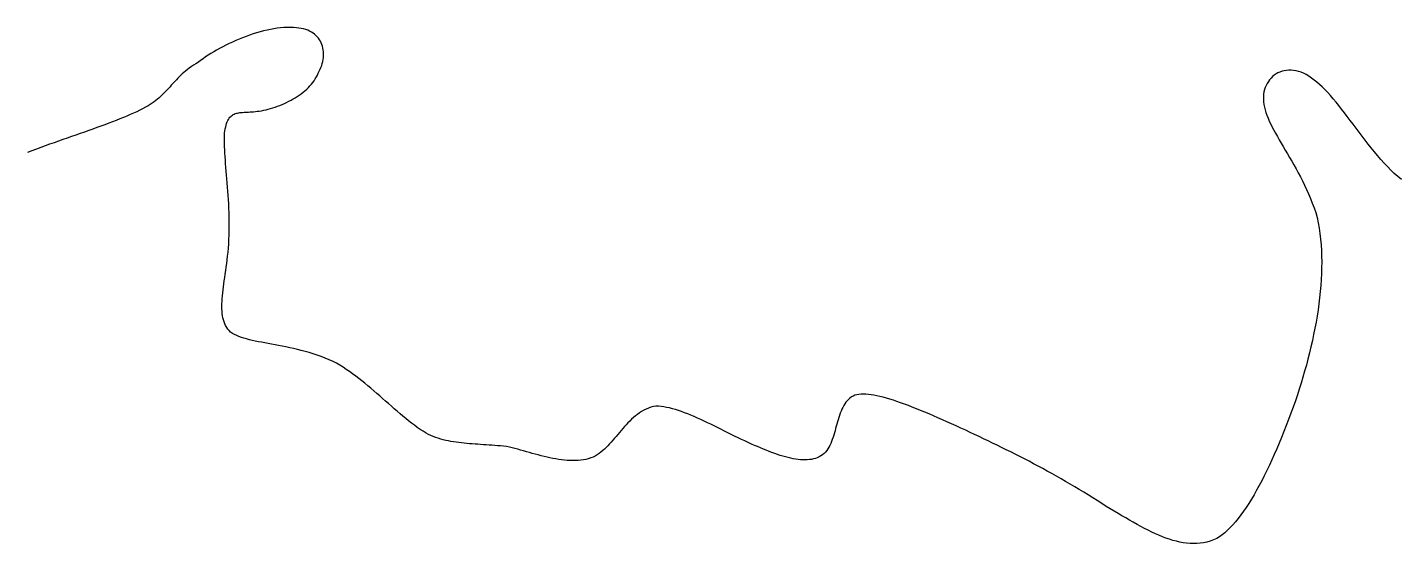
# Model space of a CAD drawing. Header units: metres. Extents: x 507606 to 508087, y 6966978 to 6967359.
# Drawn here: x 507897.247 to 507899.332, y 6967169.403 to 6967170.187 of the extents above; entities that cross this region are included whole.
import ezdxf

# ---------------------------------------------------------------- set-up
doc = ezdxf.new("R2010")
doc.units = ezdxf.units.M
doc.layers.add('mga2020VEG_TREE', color=252, linetype='Continuous')

# ---------------------------------------------------------------- blocks, each defined once
blk = doc.blocks.new('BAC V TREE')
for p, q in [((-5.5461, -10.8538), (-5.5796, -10.8673)), ((-5.5123, -10.8409), (-5.5461, -10.8538)), ((-5.4783, -10.8286), (-5.5123, -10.8409)), ((-5.4441, -10.8172), (-5.4783, -10.8286)), ((-5.4099, -10.8064), (-5.4441, -10.8172)), ((-5.3757, -10.7966), (-5.4099, -10.8064)), ((-5.3416, -10.7876), (-5.3757, -10.7966)), ((-5.3076, -10.7795), (-5.3416, -10.7876)), ((-5.2738, -10.7724), (-5.3076, -10.7795)), ((-5.2404, -10.7663), (-5.2738, -10.7724)), ((-5.2073, -10.7614), (-5.2404, -10.7663)), ((-5.1747, -10.7576), (-5.2073, -10.7614)), ((-5.1426, -10.7549), (-5.1747, -10.7576)), ((-5.1111, -10.7535), (-5.1426, -10.7549)), ((-5.0802, -10.7535), (-5.1111, -10.7535)), ((-5.0501, -10.7547), (-5.0802, -10.7535)), ((-5.0208, -10.7574), (-5.0501, -10.7547)), ((-4.9962, -10.7595), (-5.0208, -10.7574)), ((-4.9728, -10.7629), (-4.9962, -10.7595)), ((-4.9506, -10.7677), (-4.9728, -10.7629)), ((-4.9297, -10.7736), (-4.9506, -10.7677)), ((-4.91, -10.7807), (-4.9297, -10.7736)), ((-4.8915, -10.789), (-4.91, -10.7807)), ((-4.8742, -10.7983), (-4.8915, -10.789)), ((-4.8581, -10.8086), (-4.8742, -10.7983)), ((-4.8432, -10.8199), (-4.8581, -10.8086)), ((-4.8295, -10.8321), (-4.8432, -10.8199)), ((-4.8169, -10.8451), (-4.8295, -10.8321)), ((-4.8056, -10.859), (-4.8169, -10.8451)), ((-4.7954, -10.8735), (-4.8056, -10.859)), ((-5.8289, -10.9916), (-5.8566, -11.0084)), ((-5.8003, -10.975), (-5.8289, -10.9916)), ((-5.7708, -10.9585), (-5.8003, -10.975)), ((-5.7405, -10.9424), (-5.7708, -10.9585)), ((-5.7094, -10.9265), (-5.7405, -10.9424)), ((-5.6778, -10.911), (-5.7094, -10.9265)), ((-5.6455, -10.896), (-5.6778, -10.911)), ((-5.6128, -10.8814), (-5.6455, -10.896)), ((-5.5796, -10.8673), (-5.6128, -10.8814)), ((-4.7864, -10.8888), (-4.7954, -10.8735)), ((-4.7785, -10.9046), (-4.7864, -10.8888)), ((-4.7718, -10.9211), (-4.7785, -10.9046)), ((-4.7663, -10.938), (-4.7718, -10.9211)), ((-4.7619, -10.9555), (-4.7663, -10.938)), ((-4.7586, -10.9733), (-4.7619, -10.9555)), ((-4.7565, -10.9915), (-4.7586, -10.9733)), ((-4.7555, -11.01), (-4.7565, -10.9915)), ((-6.0257, -11.1222), (-6.0472, -11.1367)), ((-6.0029, -11.1075), (-6.0257, -11.1222)), ((-5.9786, -11.0928), (-6.0029, -11.1075)), ((-5.9566, -11.076), (-5.9786, -11.0928)), ((-5.9334, -11.0591), (-5.9566, -11.076)), ((-5.9089, -11.0422), (-5.9334, -11.0591)), ((-5.8833, -11.0252), (-5.9089, -11.0422)), ((-5.8566, -11.0084), (-5.8833, -11.0252)), ((-4.78, -11.1434), (-4.7732, -11.1243)), ((-4.7732, -11.1243), (-4.7675, -11.1051)), ((-4.7675, -11.1051), (-4.7628, -11.086)), ((-4.7628, -11.086), (-4.7593, -11.0668)), ((-4.7593, -11.0668), (-4.757, -11.0477)), ((-4.757, -11.0477), (-4.7557, -11.0288)), ((-4.7557, -11.0288), (-4.7555, -11.01)), ((-6.1938, -11.2641), (-6.2066, -11.2779)), ((-6.1805, -11.2503), (-6.1938, -11.2641)), ((-6.1667, -11.2363), (-6.1805, -11.2503)), ((-6.1522, -11.2223), (-6.1667, -11.2363)), ((-6.1371, -11.2083), (-6.1522, -11.2223)), ((-6.1211, -11.1941), (-6.1371, -11.2083)), ((-6.1042, -11.1799), (-6.1211, -11.1941)), ((-6.0863, -11.1656), (-6.1042, -11.1799)), ((-6.0673, -11.1512), (-6.0863, -11.1656)), ((-6.0472, -11.1367), (-6.0673, -11.1512)), ((-4.8472, -11.2739), (-4.8355, -11.256)), ((-4.8355, -11.256), (-4.8249, -11.2376)), ((-4.8249, -11.2376), (-4.8153, -11.2188)), ((-4.8153, -11.2188), (-4.8069, -11.1996)), ((-4.8069, -11.1996), (-4.7968, -11.1811)), ((-4.7968, -11.1811), (-4.7879, -11.1623)), ((-4.7879, -11.1623), (-4.78, -11.1434)), ((4.4935, -11.2646), (4.4807, -11.2818)), ((4.5075, -11.2486), (4.4935, -11.2646)), ((4.5228, -11.2339), (4.5075, -11.2486)), ((4.5392, -11.2206), (4.5228, -11.2339)), ((4.5567, -11.2087), (4.5392, -11.2206)), ((4.5751, -11.1983), (4.5567, -11.2087)), ((4.5946, -11.1894), (4.5751, -11.1983)), ((4.6148, -11.1822), (4.5946, -11.1894)), ((4.636, -11.1767), (4.6148, -11.1822)), ((4.6578, -11.173), (4.636, -11.1767)), ((4.6803, -11.1711), (4.6578, -11.173)), ((4.7034, -11.1712), (4.6803, -11.1711)), ((4.7271, -11.1731), (4.7034, -11.1712)), ((4.7513, -11.1772), (4.7271, -11.1731)), ((4.7758, -11.1833), (4.7513, -11.1772)), ((4.8008, -11.1917), (4.7758, -11.1833)), ((4.8259, -11.2022), (4.8008, -11.1917)), ((4.8514, -11.2151), (4.8259, -11.2022)), ((4.8769, -11.2304), (4.8514, -11.2151)), ((4.9025, -11.2481), (4.8769, -11.2304)), ((4.9282, -11.2683), (4.9025, -11.2481)), ((-6.3181, -11.4), (-6.3318, -11.4133)), ((-6.305, -11.3866), (-6.3181, -11.4)), ((-6.2922, -11.3731), (-6.305, -11.3866)), ((-6.2798, -11.3597), (-6.2922, -11.3731)), ((-6.2676, -11.3462), (-6.2798, -11.3597)), ((-6.2555, -11.3326), (-6.2676, -11.3462)), ((-6.2435, -11.319), (-6.2555, -11.3326)), ((-6.2314, -11.3054), (-6.2435, -11.319)), ((-6.2191, -11.2917), (-6.2314, -11.3054)), ((-6.2066, -11.2779), (-6.2191, -11.2917)), ((-4.9918, -11.4146), (-4.9728, -11.4009)), ((-4.9728, -11.4009), (-4.9545, -11.3866)), ((-4.9545, -11.3866), (-4.9368, -11.3719)), ((-4.9368, -11.3719), (-4.9198, -11.3568)), ((-4.9198, -11.3568), (-4.9036, -11.3411)), ((-4.9036, -11.3411), (-4.8882, -11.325)), ((-4.8882, -11.325), (-4.8736, -11.3084)), ((-4.8736, -11.3084), (-4.8599, -11.2914)), ((-4.8599, -11.2914), (-4.8472, -11.2739)), ((4.4382, -11.3839), (4.4345, -11.4071)), ((4.4437, -11.3616), (4.4382, -11.3839)), ((4.4507, -11.3401), (4.4437, -11.3616)), ((4.4593, -11.3196), (4.4507, -11.3401)), ((4.4693, -11.3002), (4.4593, -11.3196)), ((4.4807, -11.2818), (4.4693, -11.3002)), ((4.9547, -11.2884), (4.9282, -11.2683)), ((4.9812, -11.3107), (4.9547, -11.2884)), ((5.0078, -11.3351), (4.9812, -11.3107)), ((5.0344, -11.3614), (5.0078, -11.3351)), ((5.0612, -11.3894), (5.0344, -11.3614)), ((5.088, -11.4192), (5.0612, -11.3894)), ((-6.4965, -11.534), (-6.5236, -11.5483)), ((-6.4706, -11.5195), (-6.4965, -11.534)), ((-6.4495, -11.5063), (-6.4706, -11.5195)), ((-6.4296, -11.4931), (-6.4495, -11.5063)), ((-6.411, -11.4798), (-6.4296, -11.4931)), ((-6.3934, -11.4666), (-6.411, -11.4798)), ((-6.3767, -11.4533), (-6.3934, -11.4666)), ((-6.361, -11.44), (-6.3767, -11.4533)), ((-6.3461, -11.4267), (-6.361, -11.44)), ((-6.3318, -11.4133), (-6.3461, -11.4267)), ((-5.2499, -11.5389), (-5.2273, -11.5315)), ((-5.2273, -11.5315), (-5.2048, -11.5236)), ((-5.2048, -11.5236), (-5.1823, -11.5151)), ((-5.1823, -11.5151), (-5.16, -11.506)), ((-5.16, -11.506), (-5.1378, -11.4964)), ((-5.1378, -11.4964), (-5.1159, -11.4863)), ((-5.1159, -11.4863), (-5.0942, -11.4756)), ((-5.0942, -11.4756), (-5.0729, -11.4645)), ((-5.0729, -11.4645), (-5.0519, -11.4528)), ((-5.0519, -11.4528), (-5.0314, -11.4405)), ((-5.0314, -11.4405), (-5.0114, -11.4278)), ((-5.0114, -11.4278), (-4.9918, -11.4146)), ((4.4325, -11.431), (4.4323, -11.4556)), ((4.4323, -11.4556), (4.4339, -11.4808)), ((4.4345, -11.4071), (4.4325, -11.431)), ((4.4339, -11.4808), (4.4375, -11.5065)), ((4.4375, -11.5065), (4.4422, -11.5324)), ((4.4422, -11.5324), (4.4487, -11.5587)), ((5.115, -11.4504), (5.088, -11.4192)), ((5.1422, -11.4831), (5.115, -11.4504)), ((5.1695, -11.5169), (5.1422, -11.4831)), ((5.197, -11.5519), (5.1695, -11.5169)), ((-6.781, -11.6618), (-6.8174, -11.676)), ((-6.7453, -11.6477), (-6.781, -11.6618)), ((-6.7106, -11.6336), (-6.7453, -11.6477)), ((-6.6769, -11.6194), (-6.7106, -11.6336)), ((-6.6441, -11.6053), (-6.6769, -11.6194)), ((-6.6123, -11.5911), (-6.6441, -11.6053)), ((-6.5816, -11.5769), (-6.6123, -11.5911)), ((-6.552, -11.5626), (-6.5816, -11.5769)), ((-6.5236, -11.5483), (-6.552, -11.5626)), ((-5.6968, -11.6768), (-5.6909, -11.6637)), ((-5.6909, -11.6637), (-5.6846, -11.6518)), ((-5.6846, -11.6518), (-5.6779, -11.6413)), ((-5.6779, -11.6413), (-5.6707, -11.6319)), ((-5.6707, -11.6319), (-5.663, -11.6236)), ((-5.663, -11.6236), (-5.6549, -11.6163)), ((-5.6549, -11.6163), (-5.6463, -11.61)), ((-5.6463, -11.61), (-5.6372, -11.6045)), ((-5.6372, -11.6045), (-5.6276, -11.5999)), ((-5.6276, -11.5999), (-5.6176, -11.5959)), ((-5.6176, -11.5959), (-5.607, -11.5927)), ((-5.607, -11.5927), (-5.5959, -11.59)), ((-5.5959, -11.59), (-5.5843, -11.5878)), ((-5.5843, -11.5878), (-5.5722, -11.586)), ((-5.5722, -11.586), (-5.5596, -11.5846)), ((-5.5596, -11.5846), (-5.5464, -11.5835)), ((-5.5464, -11.5835), (-5.5327, -11.5826)), ((-5.5327, -11.5826), (-5.5184, -11.5818)), ((-5.5184, -11.5818), (-5.5036, -11.581)), ((-5.5036, -11.581), (-5.4882, -11.5803)), ((-5.4882, -11.5803), (-5.4723, -11.5794)), ((-5.4723, -11.5794), (-5.4557, -11.5784)), ((-5.4557, -11.5784), (-5.4386, -11.5771)), ((-5.4386, -11.5771), (-5.4209, -11.5755)), ((-5.4209, -11.5755), (-5.4026, -11.5735)), ((-5.4026, -11.5735), (-5.3836, -11.5711)), ((-5.3836, -11.5711), (-5.3618, -11.5672)), ((-5.3618, -11.5672), (-5.3398, -11.5627)), ((-5.3398, -11.5627), (-5.3175, -11.5576)), ((-5.3175, -11.5576), (-5.2951, -11.5519)), ((-5.2951, -11.5519), (-5.2725, -11.5457)), ((-5.2725, -11.5457), (-5.2499, -11.5389)), ((4.4487, -11.5587), (4.4568, -11.5855)), ((4.4568, -11.5855), (4.4664, -11.6129)), ((4.4664, -11.6129), (4.4775, -11.6408)), ((4.4775, -11.6408), (4.49, -11.6692)), ((4.49, -11.6692), (4.5036, -11.6982)), ((5.2247, -11.5878), (5.197, -11.5519)), ((5.2526, -11.6246), (5.2247, -11.5878)), ((5.2808, -11.662), (5.2526, -11.6246)), ((5.3093, -11.7), (5.2808, -11.662)), ((-7.1335, -11.7906), (-7.1753, -11.8053)), ((-7.092, -11.7761), (-7.1335, -11.7906)), ((-7.051, -11.7616), (-7.092, -11.7761)), ((-7.0105, -11.7472), (-7.051, -11.7616)), ((-6.9706, -11.7329), (-7.0105, -11.7472)), ((-6.9313, -11.7186), (-6.9706, -11.7329)), ((-6.8926, -11.7043), (-6.9313, -11.7186)), ((-6.8546, -11.6901), (-6.8926, -11.7043)), ((-6.8174, -11.676), (-6.8546, -11.6901)), ((-5.7233, -11.8111), (-5.7219, -11.7874)), ((-5.7219, -11.7874), (-5.7198, -11.7651)), ((-5.7198, -11.7651), (-5.716, -11.7442)), ((-5.716, -11.7442), (-5.7118, -11.725)), ((-5.7118, -11.725), (-5.7072, -11.7074)), ((-5.7072, -11.7074), (-5.7022, -11.6914)), ((-5.7022, -11.6914), (-5.6968, -11.6768)), ((4.5036, -11.6982), (4.5185, -11.7279)), ((4.5185, -11.7279), (4.5344, -11.7581)), ((4.5344, -11.7581), (4.5512, -11.7889)), ((4.5512, -11.7889), (4.569, -11.8204)), ((5.338, -11.7384), (5.3093, -11.7)), ((5.3671, -11.7771), (5.338, -11.7384)), ((5.3965, -11.8159), (5.3671, -11.7771)), ((-7.5193, -11.9268), (-7.5627, -11.9427)), ((-7.4759, -11.9111), (-7.5193, -11.9268)), ((-7.4325, -11.8956), (-7.4759, -11.9111)), ((-7.3891, -11.8802), (-7.4325, -11.8956)), ((-7.3459, -11.8649), (-7.3891, -11.8802)), ((-7.3029, -11.8498), (-7.3459, -11.8649)), ((-7.2601, -11.8349), (-7.3029, -11.8498)), ((-7.2175, -11.82), (-7.2601, -11.8349)), ((-7.1753, -11.8053), (-7.2175, -11.82)), ((-5.7242, -11.8631), (-5.7241, -11.8364)), ((-5.7237, -11.8912), (-5.7242, -11.8631)), ((-5.7241, -11.8364), (-5.7233, -11.8111)), ((-5.7228, -11.9206), (-5.7237, -11.8912)), ((-5.7214, -11.9512), (-5.7228, -11.9206)), ((4.569, -11.8204), (4.5875, -11.8525)), ((4.5875, -11.8525), (4.6067, -11.8854)), ((4.6067, -11.8854), (4.6264, -11.9189)), ((4.6264, -11.9189), (4.6467, -11.9531)), ((5.4262, -11.8547), (5.3965, -11.8159)), ((5.4562, -11.8933), (5.4262, -11.8547)), ((5.4867, -11.9317), (5.4562, -11.8933)), ((5.5175, -11.9696), (5.4867, -11.9317)), ((-7.6061, -11.9587), (-7.6494, -11.9749)), ((-7.5627, -11.9427), (-7.6061, -11.9587)), ((-5.7195, -11.983), (-5.7214, -11.9512)), ((-5.7173, -12.016), (-5.7195, -11.983)), ((-5.7149, -12.05), (-5.7173, -12.016)), ((-5.7121, -12.0851), (-5.7149, -12.05)), ((4.6467, -11.9531), (4.6673, -11.9881)), ((4.6673, -11.9881), (4.6882, -12.0238)), ((4.6882, -12.0238), (4.7094, -12.0603)), ((4.7094, -12.0603), (4.7306, -12.0976)), ((5.5488, -12.007), (5.5175, -11.9696)), ((5.5805, -12.0438), (5.5488, -12.007)), ((5.6127, -12.0796), (5.5805, -12.0438)), ((-5.7092, -12.1211), (-5.7121, -12.0851)), ((-5.7061, -12.1581), (-5.7092, -12.1211)), ((-5.7029, -12.1958), (-5.7061, -12.1581)), ((-5.6997, -12.2344), (-5.7029, -12.1958)), ((4.7306, -12.0976), (4.7518, -12.1357)), ((4.7518, -12.1357), (4.773, -12.1746)), ((4.773, -12.1746), (4.794, -12.2143)), ((5.6453, -12.1145), (5.6127, -12.0796)), ((5.6785, -12.1483), (5.6453, -12.1145)), ((5.7121, -12.1809), (5.6785, -12.1483)), ((5.7463, -12.212), (5.7121, -12.1809)), ((-5.6965, -12.2737), (-5.6997, -12.2344)), ((-5.6933, -12.3137), (-5.6965, -12.2737)), ((-5.6903, -12.3543), (-5.6933, -12.3137)), ((4.794, -12.2143), (4.8146, -12.2549)), ((4.8146, -12.2549), (4.8349, -12.2963)), ((4.8349, -12.2963), (4.8548, -12.3387)), ((4.8548, -12.3387), (4.874, -12.382)), ((5.781, -12.2417), (5.7463, -12.212)), ((-5.6874, -12.3955), (-5.6903, -12.3543)), ((-5.6848, -12.4372), (-5.6874, -12.3955)), ((-5.6824, -12.4793), (-5.6848, -12.4372)), ((4.874, -12.382), (4.8926, -12.4262)), ((4.8926, -12.4262), (4.9105, -12.4713)), ((4.9105, -12.4713), (4.9274, -12.5174)), ((-5.6804, -12.5218), (-5.6824, -12.4793)), ((-5.6787, -12.5647), (-5.6804, -12.5218)), ((-5.6774, -12.6078), (-5.6787, -12.5647)), ((-5.6767, -12.6511), (-5.6774, -12.6078)), ((4.9274, -12.5174), (4.9435, -12.5645)), ((4.9435, -12.5645), (4.9584, -12.6126)), ((-5.6778, -12.7819), (-5.6768, -12.7383)), ((-5.6768, -12.7383), (-5.6764, -12.6947)), ((-5.6764, -12.6947), (-5.6767, -12.6511)), ((4.9584, -12.6126), (4.9689, -12.6639)), ((4.9689, -12.6639), (4.9779, -12.7162)), ((4.9779, -12.7162), (4.9854, -12.7693)), ((-5.6851, -12.9126), (-5.6819, -12.8691)), ((-5.6819, -12.8691), (-5.6795, -12.8256)), ((-5.6795, -12.8256), (-5.6778, -12.7819)), ((4.9854, -12.7693), (4.9915, -12.8233)), ((4.9915, -12.8233), (4.9962, -12.878)), ((-5.6975, -13.0255), (-5.6931, -12.9887)), ((-5.6931, -12.9887), (-5.689, -12.951)), ((-5.689, -12.951), (-5.6851, -12.9126)), ((4.9962, -12.878), (4.9995, -12.9334)), ((4.9995, -12.9334), (5.0015, -12.9894)), ((5.0015, -12.9894), (5.0023, -13.0461)), ((-5.7161, -13.1646), (-5.7114, -13.131)), ((-5.7114, -13.131), (-5.7067, -13.0966)), ((-5.7067, -13.0966), (-5.702, -13.0615)), ((-5.702, -13.0615), (-5.6975, -13.0255)), ((5.0018, -13.1033), (5, -13.161)), ((5.0023, -13.0461), (5.0018, -13.1033)), ((-5.7334, -13.2907), (-5.7294, -13.2604)), ((-5.7294, -13.2604), (-5.7251, -13.2292)), ((-5.7251, -13.2292), (-5.7207, -13.1973)), ((-5.7207, -13.1973), (-5.7161, -13.1646)), ((4.9931, -13.2778), (4.9879, -13.3368)), ((4.9971, -13.2192), (4.9931, -13.2778)), ((5, -13.161), (4.9971, -13.2192)), ((-5.7474, -13.4304), (-5.7456, -13.4041)), ((-5.7456, -13.4041), (-5.7433, -13.3769)), ((-5.7433, -13.3769), (-5.7404, -13.349)), ((-5.7404, -13.349), (-5.7371, -13.3202)), ((-5.7371, -13.3202), (-5.7334, -13.2907)), ((4.9817, -13.3961), (4.9744, -13.4557)), ((4.9879, -13.3368), (4.9817, -13.3961)), ((-5.749, -13.4808), (-5.7485, -13.456)), ((-5.7487, -13.5048), (-5.749, -13.4808)), ((-5.7476, -13.528), (-5.7487, -13.5048)), ((-5.7485, -13.456), (-5.7474, -13.4304)), ((-5.7456, -13.5505), (-5.7476, -13.528)), ((4.9661, -13.5154), (4.9569, -13.5753)), ((4.9744, -13.4557), (4.9661, -13.5154)), ((-5.7427, -13.5722), (-5.7456, -13.5505)), ((-5.7388, -13.5931), (-5.7427, -13.5722)), ((-5.7339, -13.6132), (-5.7388, -13.5931)), ((-5.7278, -13.6326), (-5.7339, -13.6132)), ((-5.7205, -13.6512), (-5.7278, -13.6326)), ((-5.712, -13.669), (-5.7205, -13.6512)), ((-5.7022, -13.6861), (-5.712, -13.669)), ((4.9467, -13.6354), (4.9356, -13.6955)), ((4.9569, -13.5753), (4.9467, -13.6354)), ((-5.691, -13.7024), (-5.7022, -13.6861)), ((-5.6784, -13.7179), (-5.691, -13.7024)), ((-5.6644, -13.7327), (-5.6784, -13.7179)), ((-5.6457, -13.7445), (-5.6644, -13.7327)), ((-5.6257, -13.7554), (-5.6457, -13.7445)), ((-5.6044, -13.7654), (-5.6257, -13.7554)), ((-5.5818, -13.7748), (-5.6044, -13.7654)), ((-5.558, -13.7834), (-5.5818, -13.7748)), ((-5.533, -13.7915), (-5.558, -13.7834)), ((-5.5069, -13.7991), (-5.533, -13.7915)), ((-5.4797, -13.8062), (-5.5069, -13.7991)), ((-5.4515, -13.813), (-5.4797, -13.8062)), ((-5.4223, -13.8194), (-5.4515, -13.813)), ((4.9237, -13.7556), (4.9109, -13.8157)), ((4.9356, -13.6955), (4.9237, -13.7556)), ((-5.3921, -13.8257), (-5.4223, -13.8194)), ((-5.3611, -13.8318), (-5.3921, -13.8257)), ((-5.3292, -13.8378), (-5.3611, -13.8318)), ((-5.2965, -13.8439), (-5.3292, -13.8378)), ((-5.263, -13.85), (-5.2965, -13.8439)), ((-5.2288, -13.8563), (-5.263, -13.85)), ((-5.1939, -13.8628), (-5.2288, -13.8563)), ((-5.1584, -13.8696), (-5.1939, -13.8628)), ((-5.1224, -13.8768), (-5.1584, -13.8696)), ((-5.0858, -13.8844), (-5.1224, -13.8768)), ((-5.0487, -13.8926), (-5.0858, -13.8844)), ((-5.0111, -13.9013), (-5.0487, -13.8926)), ((-4.9732, -13.9107), (-5.0111, -13.9013)), ((-4.9349, -13.9209), (-4.9732, -13.9107)), ((-4.8963, -13.9319), (-4.9349, -13.9209)), ((-4.8575, -13.9438), (-4.8963, -13.9319)), ((-4.8184, -13.9566), (-4.8575, -13.9438)), ((4.883, -13.9357), (4.8679, -13.9954)), ((4.8973, -13.8758), (4.883, -13.9357)), ((4.9109, -13.8157), (4.8973, -13.8758)), ((-4.7792, -13.9706), (-4.8184, -13.9566)), ((-4.7399, -13.9856), (-4.7792, -13.9706)), ((-4.7004, -14.0018), (-4.7399, -13.9856)), ((-4.661, -14.0193), (-4.7004, -14.0018)), ((-4.6285, -14.0373), (-4.661, -14.0193)), ((-4.5964, -14.0562), (-4.6285, -14.0373)), ((-4.5647, -14.076), (-4.5964, -14.0562)), ((-4.5333, -14.0965), (-4.5647, -14.076)), ((4.8521, -14.0549), (4.8357, -14.1141)), ((4.8679, -13.9954), (4.8521, -14.0549)), ((-4.5022, -14.1178), (-4.5333, -14.0965)), ((-4.4715, -14.1397), (-4.5022, -14.1178)), ((-4.441, -14.1623), (-4.4715, -14.1397)), ((-4.4108, -14.1853), (-4.441, -14.1623)), ((-4.3809, -14.2089), (-4.4108, -14.1853)), ((-4.3512, -14.2328), (-4.3809, -14.2089)), ((4.8187, -14.173), (4.801, -14.2315)), ((4.8357, -14.1141), (4.8187, -14.173)), ((-4.3218, -14.2571), (-4.3512, -14.2328)), ((-4.2925, -14.2817), (-4.3218, -14.2571)), ((-4.2635, -14.3065), (-4.2925, -14.2817)), ((-4.2346, -14.3315), (-4.2635, -14.3065)), ((-4.2059, -14.3566), (-4.2346, -14.3315)), ((0.4387, -14.3491), (0.4212, -14.3571)), ((0.4574, -14.3446), (0.4387, -14.3491)), ((0.4774, -14.3415), (0.4574, -14.3446)), ((0.4988, -14.3397), (0.4774, -14.3415)), ((0.5216, -14.3393), (0.4988, -14.3397)), ((0.5456, -14.3401), (0.5216, -14.3393)), ((0.5709, -14.3421), (0.5456, -14.3401)), ((0.5974, -14.3454), (0.5709, -14.3421)), ((0.6251, -14.3498), (0.5974, -14.3454)), ((0.654, -14.3553), (0.6251, -14.3498)), ((4.7641, -14.3472), (4.745, -14.4043)), ((4.7828, -14.2896), (4.7641, -14.3472)), ((4.801, -14.2315), (4.7828, -14.2896)), ((-4.1773, -14.3817), (-4.2059, -14.3566)), ((-4.1488, -14.4068), (-4.1773, -14.3817)), ((-4.1204, -14.4318), (-4.1488, -14.4068)), ((-4.0922, -14.4566), (-4.1204, -14.4318)), ((-4.0639, -14.4813), (-4.0922, -14.4566)), ((-4.0358, -14.5056), (-4.0639, -14.4813)), ((-1.6025, -14.4849), (-1.6248, -14.4963)), ((-1.5794, -14.4748), (-1.6025, -14.4849)), ((-1.5554, -14.4659), (-1.5794, -14.4748)), ((-1.5306, -14.4583), (-1.5554, -14.4659)), ((-1.5062, -14.4574), (-1.5306, -14.4583)), ((-1.4811, -14.458), (-1.5062, -14.4574)), ((-1.4552, -14.4601), (-1.4811, -14.458)), ((-1.4287, -14.4635), (-1.4552, -14.4601)), ((-1.4015, -14.4683), (-1.4287, -14.4635)), ((-1.3737, -14.4743), (-1.4015, -14.4683)), ((-1.3453, -14.4814), (-1.3737, -14.4743)), ((-1.3163, -14.4897), (-1.3453, -14.4814)), ((0.3206, -14.4683), (0.3119, -14.4868)), ((0.3301, -14.4506), (0.3206, -14.4683)), ((0.3402, -14.4338), (0.3301, -14.4506)), ((0.3512, -14.418), (0.3402, -14.4338)), ((0.3631, -14.4033), (0.3512, -14.418)), ((0.376, -14.3898), (0.3631, -14.4033)), ((0.3899, -14.3775), (0.376, -14.3898)), ((0.405, -14.3665), (0.3899, -14.3775)), ((0.4212, -14.3571), (0.405, -14.3665)), ((0.684, -14.362), (0.654, -14.3553)), ((0.7152, -14.3697), (0.684, -14.362)), ((0.7474, -14.3784), (0.7152, -14.3697)), ((0.7806, -14.3881), (0.7474, -14.3784)), ((0.8149, -14.3988), (0.7806, -14.3881)), ((0.8502, -14.4104), (0.8149, -14.3988)), ((0.8864, -14.4229), (0.8502, -14.4104)), ((0.9235, -14.4362), (0.8864, -14.4229)), ((0.9615, -14.4504), (0.9235, -14.4362)), ((1.0004, -14.4653), (0.9615, -14.4504)), ((1.0401, -14.481), (1.0004, -14.4653)), ((1.0806, -14.4973), (1.0401, -14.481)), ((4.7231, -14.4655), (4.701, -14.5262)), ((4.745, -14.4043), (4.7231, -14.4655)), ((-4.0077, -14.5297), (-4.0358, -14.5056)), ((-3.9796, -14.5533), (-4.0077, -14.5297)), ((-3.9515, -14.5765), (-3.9796, -14.5533)), ((-3.9234, -14.5991), (-3.9515, -14.5765)), ((-3.8952, -14.6212), (-3.9234, -14.5991)), ((-1.7797, -14.6196), (-1.7968, -14.6378)), ((-1.7621, -14.6018), (-1.7797, -14.6196)), ((-1.7442, -14.5845), (-1.7621, -14.6018)), ((-1.7257, -14.5678), (-1.7442, -14.5845)), ((-1.7068, -14.5518), (-1.7257, -14.5678)), ((-1.6873, -14.5366), (-1.7068, -14.5518)), ((-1.6671, -14.5222), (-1.6873, -14.5366)), ((-1.6463, -14.5087), (-1.6671, -14.5222)), ((-1.6248, -14.4963), (-1.6463, -14.5087)), ((-1.2868, -14.499), (-1.3163, -14.4897)), ((-1.2568, -14.5093), (-1.2868, -14.499)), ((-1.2264, -14.5204), (-1.2568, -14.5093)), ((-1.1955, -14.5324), (-1.2264, -14.5204)), ((-1.1642, -14.5452), (-1.1955, -14.5324)), ((-1.1326, -14.5586), (-1.1642, -14.5452)), ((-1.1006, -14.5727), (-1.1326, -14.5586)), ((-1.0684, -14.5873), (-1.1006, -14.5727)), ((-1.0358, -14.6025), (-1.0684, -14.5873)), ((-1.0031, -14.618), (-1.0358, -14.6025)), ((-0.9702, -14.6339), (-1.0031, -14.618)), ((0.2693, -14.61), (0.2631, -14.6317)), ((0.2755, -14.5885), (0.2693, -14.61)), ((0.2821, -14.5672), (0.2755, -14.5885)), ((0.2889, -14.5464), (0.2821, -14.5672)), ((0.2961, -14.5259), (0.2889, -14.5464)), ((0.3037, -14.5061), (0.2961, -14.5259)), ((0.3119, -14.4868), (0.3037, -14.5061)), ((1.1219, -14.5144), (1.0806, -14.4973)), ((1.1639, -14.5321), (1.1219, -14.5144)), ((1.2066, -14.5504), (1.1639, -14.5321)), ((1.25, -14.5692), (1.2066, -14.5504)), ((1.2941, -14.5886), (1.25, -14.5692)), ((1.3387, -14.6085), (1.2941, -14.5886)), ((1.384, -14.6289), (1.3387, -14.6085)), ((4.6786, -14.5862), (4.6559, -14.6454)), ((4.701, -14.5262), (4.6786, -14.5862)), ((-3.867, -14.6426), (-3.8952, -14.6212)), ((-3.8387, -14.6633), (-3.867, -14.6426)), ((-3.8104, -14.6832), (-3.8387, -14.6633)), ((-3.7819, -14.7023), (-3.8104, -14.6832)), ((-3.7534, -14.7205), (-3.7819, -14.7023)), ((-3.7299, -14.7322), (-3.7534, -14.7205)), ((-3.7062, -14.743), (-3.7299, -14.7322)), ((-3.6824, -14.7529), (-3.7062, -14.743)), ((-3.6583, -14.762), (-3.6824, -14.7529)), ((-1.8949, -14.7515), (-1.9108, -14.7704)), ((-1.8789, -14.7325), (-1.8949, -14.7515)), ((-1.8628, -14.7133), (-1.8789, -14.7325)), ((-1.8466, -14.6942), (-1.8628, -14.7133)), ((-1.8303, -14.6752), (-1.8466, -14.6942)), ((-1.8137, -14.6564), (-1.8303, -14.6752)), ((-1.7968, -14.6378), (-1.8137, -14.6564)), ((-0.9371, -14.65), (-0.9702, -14.6339)), ((-0.9038, -14.6664), (-0.9371, -14.65)), ((-0.8705, -14.6829), (-0.9038, -14.6664)), ((-0.8371, -14.6995), (-0.8705, -14.6829)), ((-0.8037, -14.7161), (-0.8371, -14.6995)), ((-0.7703, -14.7327), (-0.8037, -14.7161)), ((-0.737, -14.7491), (-0.7703, -14.7327)), ((-0.7037, -14.7653), (-0.737, -14.7491)), ((0.2322, -14.74), (0.2254, -14.761)), ((0.2387, -14.7187), (0.2322, -14.74)), ((0.2449, -14.6971), (0.2387, -14.7187)), ((0.251, -14.6754), (0.2449, -14.6971)), ((0.2571, -14.6535), (0.251, -14.6754)), ((0.2631, -14.6317), (0.2571, -14.6535)), ((1.4298, -14.6497), (1.384, -14.6289)), ((1.4761, -14.6709), (1.4298, -14.6497)), ((1.5229, -14.6924), (1.4761, -14.6709)), ((1.5662, -14.7126), (1.5229, -14.6924)), ((1.6096, -14.733), (1.5662, -14.7126)), ((1.6533, -14.7536), (1.6096, -14.733)), ((1.6971, -14.7744), (1.6533, -14.7536)), ((4.633, -14.7039), (4.6098, -14.7616)), ((4.6559, -14.6454), (4.633, -14.7039)), ((-3.634, -14.7702), (-3.6583, -14.762)), ((-3.6096, -14.7777), (-3.634, -14.7702)), ((-3.5849, -14.7845), (-3.6096, -14.7777)), ((-3.5601, -14.7906), (-3.5849, -14.7845)), ((-3.535, -14.7961), (-3.5601, -14.7906)), ((-3.5098, -14.8011), (-3.535, -14.7961)), ((-3.4844, -14.8055), (-3.5098, -14.8011)), ((-3.4588, -14.8094), (-3.4844, -14.8055)), ((-3.433, -14.8129), (-3.4588, -14.8094)), ((-3.407, -14.8161), (-3.433, -14.8129)), ((-3.3808, -14.8189), (-3.407, -14.8161)), ((-3.3545, -14.8214), (-3.3808, -14.8189)), ((-3.3279, -14.8236), (-3.3545, -14.8214)), ((-3.3012, -14.8257), (-3.3279, -14.8236)), ((-3.2744, -14.8276), (-3.3012, -14.8257)), ((-3.2473, -14.8294), (-3.2744, -14.8276)), ((-3.2201, -14.8312), (-3.2473, -14.8294)), ((-3.1927, -14.8329), (-3.2201, -14.8312)), ((-3.1651, -14.8347), (-3.1927, -14.8329)), ((-3.1373, -14.8365), (-3.1651, -14.8347)), ((-3.1094, -14.8385), (-3.1373, -14.8365)), ((-3.0814, -14.8407), (-3.1094, -14.8385)), ((-3.0531, -14.843), (-3.0814, -14.8407)), ((-3.0247, -14.8457), (-3.0531, -14.843)), ((-2.9962, -14.8486), (-3.0247, -14.8457)), ((-2.9674, -14.852), (-2.9962, -14.8486)), ((-2.9386, -14.8557), (-2.9674, -14.852)), ((-2.9115, -14.8629), (-2.9386, -14.8557)), ((-2.8841, -14.8703), (-2.9115, -14.8629)), ((-2.8565, -14.878), (-2.8841, -14.8703)), ((-2.8285, -14.8859), (-2.8565, -14.878)), ((-2.8003, -14.8938), (-2.8285, -14.8859)), ((-2.0089, -14.8759), (-2.0261, -14.8913)), ((-1.992, -14.8596), (-2.0089, -14.8759)), ((-1.9754, -14.8428), (-1.992, -14.8596)), ((-1.9591, -14.8253), (-1.9754, -14.8428)), ((-1.9429, -14.8074), (-1.9591, -14.8253)), ((-1.9268, -14.7891), (-1.9429, -14.8074)), ((-1.9108, -14.7704), (-1.9268, -14.7891)), ((-0.6705, -14.7812), (-0.7037, -14.7653)), ((-0.6375, -14.7968), (-0.6705, -14.7812)), ((-0.6046, -14.812), (-0.6375, -14.7968)), ((-0.572, -14.8267), (-0.6046, -14.812)), ((-0.5425, -14.8396), (-0.572, -14.8267)), ((-0.5133, -14.8522), (-0.5425, -14.8396)), ((-0.4844, -14.8644), (-0.5133, -14.8522)), ((-0.4557, -14.8763), (-0.4844, -14.8644)), ((-0.4274, -14.8878), (-0.4557, -14.8763)), ((-0.3993, -14.8988), (-0.4274, -14.8878)), ((0.1746, -14.8746), (0.1637, -14.8906)), ((0.1847, -14.8575), (0.1746, -14.8746)), ((0.194, -14.8396), (0.1847, -14.8575)), ((0.2027, -14.821), (0.194, -14.8396)), ((0.2107, -14.8016), (0.2027, -14.821)), ((0.2183, -14.7815), (0.2107, -14.8016)), ((0.2254, -14.761), (0.2183, -14.7815)), ((1.741, -14.7954), (1.6971, -14.7744)), ((1.7851, -14.8167), (1.741, -14.7954)), ((1.8293, -14.8382), (1.7851, -14.8167)), ((1.8736, -14.86), (1.8293, -14.8382)), ((1.918, -14.882), (1.8736, -14.86)), ((1.9625, -14.9042), (1.918, -14.882)), ((4.5627, -14.8741), (4.5389, -14.9288)), ((4.5864, -14.8183), (4.5627, -14.8741)), ((4.6098, -14.7616), (4.5864, -14.8183)), ((-2.7719, -14.9019), (-2.8003, -14.8938)), ((-2.7433, -14.9099), (-2.7719, -14.9019)), ((-2.7146, -14.9179), (-2.7433, -14.9099)), ((-2.6858, -14.9257), (-2.7146, -14.9179)), ((-2.657, -14.9333), (-2.6858, -14.9257)), ((-2.6281, -14.9407), (-2.657, -14.9333)), ((-2.5992, -14.9478), (-2.6281, -14.9407)), ((-2.5704, -14.9545), (-2.5992, -14.9478)), ((-2.5416, -14.9608), (-2.5704, -14.9545)), ((-2.513, -14.9666), (-2.5416, -14.9608)), ((-2.4845, -14.9719), (-2.513, -14.9666)), ((-2.4562, -14.9765), (-2.4845, -14.9719)), ((-2.4281, -14.9805), (-2.4562, -14.9765)), ((-2.4003, -14.9838), (-2.4281, -14.9805)), ((-2.3727, -14.9862), (-2.4003, -14.9838)), ((-2.3455, -14.9879), (-2.3727, -14.9862)), ((-2.3187, -14.9886), (-2.3455, -14.9879)), ((-2.2922, -14.9883), (-2.3187, -14.9886)), ((-2.2662, -14.987), (-2.2922, -14.9883)), ((-2.2406, -14.9846), (-2.2662, -14.987)), ((-2.2156, -14.9811), (-2.2406, -14.9846)), ((-2.191, -14.9764), (-2.2156, -14.9811)), ((-2.1671, -14.9704), (-2.191, -14.9764)), ((-2.1437, -14.9631), (-2.1671, -14.9704)), ((-2.121, -14.9543), (-2.1437, -14.9631)), ((-2.099, -14.9442), (-2.121, -14.9543)), ((-2.08, -14.9325), (-2.099, -14.9442)), ((-2.0616, -14.9197), (-2.08, -14.9325)), ((-2.0436, -14.906), (-2.0616, -14.9197)), ((-2.0261, -14.8913), (-2.0436, -14.906)), ((-0.3716, -14.9093), (-0.3993, -14.8988)), ((-0.3442, -14.9193), (-0.3716, -14.9093)), ((-0.3171, -14.9287), (-0.3442, -14.9193)), ((-0.2905, -14.9375), (-0.3171, -14.9287)), ((-0.2642, -14.9456), (-0.2905, -14.9375)), ((-0.2384, -14.953), (-0.2642, -14.9456)), ((-0.2129, -14.9597), (-0.2384, -14.953)), ((-0.188, -14.9656), (-0.2129, -14.9597)), ((-0.1635, -14.9706), (-0.188, -14.9656)), ((-0.1394, -14.9748), (-0.1635, -14.9706)), ((-0.1159, -14.9781), (-0.1394, -14.9748)), ((-0.0929, -14.9804), (-0.1159, -14.9781)), ((-0.0704, -14.9818), (-0.0929, -14.9804)), ((-0.0484, -14.9821), (-0.0704, -14.9818)), ((-0.027, -14.9813), (-0.0484, -14.9821)), ((-0.0062, -14.9795), (-0.027, -14.9813)), ((0.014, -14.9764), (-0.0062, -14.9795)), ((0.0335, -14.9722), (0.014, -14.9764)), ((0.0525, -14.9667), (0.0335, -14.9722)), ((0.0708, -14.96), (0.0525, -14.9667)), ((0.0884, -14.9519), (0.0708, -14.96)), ((0.1054, -14.9425), (0.0884, -14.9519)), ((0.1216, -14.9317), (0.1054, -14.9425)), ((0.1372, -14.9194), (0.1216, -14.9317)), ((0.1519, -14.9056), (0.1372, -14.9194)), ((0.1637, -14.8906), (0.1519, -14.9056)), ((2.0071, -14.9267), (1.9625, -14.9042)), ((2.0517, -14.9495), (2.0071, -14.9267)), ((2.0964, -14.9725), (2.0517, -14.9495)), ((2.1411, -14.9958), (2.0964, -14.9725)), ((2.1859, -15.0193), (2.1411, -14.9958)), ((2.2306, -15.0432), (2.1859, -15.0193)), ((4.5148, -14.9825), (4.4905, -15.035)), ((4.5389, -14.9288), (4.5148, -14.9825)), ((2.2754, -15.0673), (2.2306, -15.0432)), ((2.3201, -15.0917), (2.2754, -15.0673)), ((2.3648, -15.1164), (2.3201, -15.0917)), ((2.4095, -15.1413), (2.3648, -15.1164)), ((2.4541, -15.1666), (2.4095, -15.1413)), ((4.4413, -15.1364), (4.4164, -15.1851)), ((4.466, -15.0864), (4.4413, -15.1364)), ((4.4905, -15.035), (4.466, -15.0864)), ((2.4987, -15.1922), (2.4541, -15.1666)), ((2.5432, -15.218), (2.4987, -15.1922)), ((2.5876, -15.2442), (2.5432, -15.218)), ((2.6319, -15.2707), (2.5876, -15.2442)), ((2.6761, -15.2975), (2.6319, -15.2707)), ((4.3662, -15.2784), (4.3409, -15.3228)), ((4.3914, -15.2325), (4.3662, -15.2784)), ((4.4164, -15.1851), (4.3914, -15.2325)), ((2.7202, -15.3246), (2.6761, -15.2975)), ((2.7642, -15.3521), (2.7202, -15.3246)), ((2.808, -15.3799), (2.7642, -15.3521)), ((2.8516, -15.408), (2.808, -15.3799)), ((2.8951, -15.4365), (2.8516, -15.408)), ((4.2898, -15.4068), (4.264, -15.4462)), ((4.3154, -15.3656), (4.2898, -15.4068)), ((4.3409, -15.3228), (4.3154, -15.3656)), ((2.9342, -15.4595), (2.8951, -15.4365)), ((2.9729, -15.4824), (2.9342, -15.4595)), ((3.0112, -15.5051), (2.9729, -15.4824)), ((3.0491, -15.5275), (3.0112, -15.5051)), ((3.0867, -15.5496), (3.0491, -15.5275)), ((3.1239, -15.5712), (3.0867, -15.5496)), ((4.1862, -15.554), (4.1601, -15.5861)), ((4.2123, -15.5199), (4.1862, -15.554)), ((4.2382, -15.484), (4.2123, -15.5199)), ((4.264, -15.4462), (4.2382, -15.484)), ((3.1608, -15.5922), (3.1239, -15.5712)), ((3.1974, -15.6127), (3.1608, -15.5922)), ((3.2337, -15.6326), (3.1974, -15.6127)), ((3.2697, -15.6516), (3.2337, -15.6326)), ((3.3054, -15.6699), (3.2697, -15.6516)), ((3.3408, -15.6873), (3.3054, -15.6699)), ((3.3759, -15.7037), (3.3408, -15.6873)), ((4.0813, -15.6702), (4.055, -15.694)), ((4.1076, -15.6443), (4.0813, -15.6702)), ((4.1339, -15.6162), (4.1076, -15.6443)), ((4.1601, -15.5861), (4.1339, -15.6162)), ((3.4108, -15.7191), (3.3759, -15.7037)), ((3.4454, -15.7334), (3.4108, -15.7191)), ((3.4798, -15.7465), (3.4454, -15.7334)), ((3.514, -15.7584), (3.4798, -15.7465)), ((3.548, -15.7689), (3.514, -15.7584)), ((3.5818, -15.7781), (3.548, -15.7689)), ((3.6153, -15.7857), (3.5818, -15.7781)), ((3.6488, -15.7918), (3.6153, -15.7857)), ((3.682, -15.7963), (3.6488, -15.7918)), ((3.7151, -15.7991), (3.682, -15.7963)), ((3.748, -15.8002), (3.7151, -15.7991)), ((3.7809, -15.7994), (3.748, -15.8002)), ((3.8136, -15.7966), (3.7809, -15.7994)), ((3.8462, -15.7919), (3.8136, -15.7966)), ((3.8787, -15.7851), (3.8462, -15.7919)), ((3.9111, -15.7762), (3.8787, -15.7851)), ((3.9434, -15.7651), (3.9111, -15.7762)), ((3.9757, -15.7516), (3.9434, -15.7651)), ((4.0021, -15.7348), (3.9757, -15.7516)), ((4.0286, -15.7155), (4.0021, -15.7348)), ((4.055, -15.694), (4.0286, -15.7155))]:
    blk.add_line(p, q)
blk = doc.blocks.new('XE_SURVEY')
at = {"layer": 'mga2020VEG_TREE', "xscale": 0.1554417355589352, "yscale": 0.1554417355589352, "zscale": 0.1554417355589352, "rotation": 0.001583333339407246}
blk.add_blockref('BAC V TREE', (507898.4362, 6967171.8585, 4.9482), dxfattribs=at)

msp = doc.modelspace()

# ---------------------------------------------------------------- block references
msp.add_blockref('XE_SURVEY', (0, 0))

doc.saveas('drawing.dxf')
